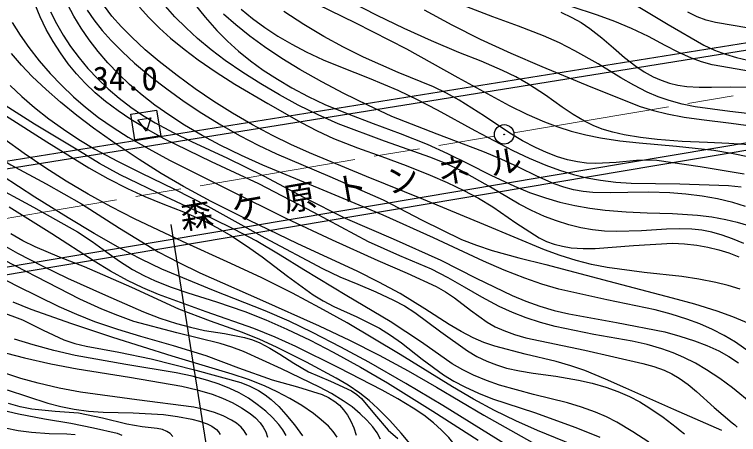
# Model space of a CAD drawing. Units: millimetres, scale not verified. Extents: x 40000 to 680000, y 20000 to 380000.
# Drawn here: x 128132 to 183501, y 264156 to 296297 of the extents above; entities that cross this region are included whole.
import ezdxf
from ezdxf.enums import TextEntityAlignment as Align

# ---------------------------------------------------------------- set-up
doc = ezdxf.new("R2010")
doc.units = ezdxf.units.MM
doc.header["$LTSCALE"] = 1000
doc.linetypes.add('CHAIN', pattern=[18.5, 12, -1.5, 3.5, -1.5])
for name, color, linetype, lineweight in [('M-BGD', 7, 'Continuous', 25), ('M-BMK', 2, 'CHAIN', 13), ('M-STR-STR1', 1, 'Continuous', 25), ('M-STR-STRC', 7, 'Continuous', 25)]:
    doc.layers.add(name, color=color, linetype=linetype, lineweight=lineweight)
doc.styles.add('ＭＳ ゴシック', font='')
doc.styles.get('ＭＳ ゴシック').set_extended_font_data('MS Gothic')

# ---------------------------------------------------------------- blocks, each defined once
blk = doc.blocks.new('BUHIN1')
at = {"color": 7, "linetype": 'Continuous', "lineweight": 25}
for radius in [746, 22.5]:
    blk.add_circle((0, 0), radius, dxfattribs=at)

msp = doc.modelspace()

# ---------------------------------------------------------------- linework, layer by layer
at = {"layer": 'M-BGD'}
for points in [[(150288, 297597), (154205, 295660), (158123, 293656), (162025, 291464), (165965, 289320), (167301, 288669), (168658, 288074), (169675, 287692), (170710, 287367), (171821, 287084), (172958, 286858), (174417, 286640), (175899, 286480), (178762, 286223), (181619, 285906), (182971, 285687), (184331, 285406)], [(184604, 266452), (183042, 267724), (182064, 268448), (181063, 269115), (180213, 269614), (179331, 270062), (178494, 270419), (177625, 270723), (176514, 271036), (175379, 271293), (172432, 271821), (169479, 272411), (168366, 272717), (167265, 273082), (166225, 273491), (165210, 273955), (163869, 274664), (162544, 275432), (161296, 276151), (160021, 276816), (157601, 277833), (155207, 278906), (151026, 281152), (146808, 283348), (143197, 285029), (139581, 286778), (138298, 287490), (137038, 288259), (136057, 288922), (135105, 289639), (134309, 290309), (133544, 291033), (132872, 291759), (132243, 292526), (131642, 293357), (131083, 294232), (130565, 295158), (130099, 296114), (129678, 297113)], [(184328, 270495), (183260, 271217), (182404, 271729), (181519, 272187), (180551, 272614), (179548, 272990), (178351, 273367), (177137, 273687), (173439, 274452), (169767, 275274), (168454, 275665), (167158, 276114), (165567, 276738), (163992, 277421), (160172, 279203), (156328, 280931), (151731, 282844), (147135, 284778), (145489, 285517), (143871, 286308), (142494, 287043), (141146, 287829), (140000, 288564), (138878, 289356), (137893, 290121), (136933, 290944), (136083, 291749), (135265, 292607), (134530, 293463), (133836, 294366), (133233, 295245), (132678, 296161), (132213, 297041)], [(183624, 275266), (182709, 275559), (181762, 275799), (180477, 276047), (179173, 276238), (176292, 276560), (173452, 276939), (172268, 277175), (171083, 277472), (169866, 277854), (168655, 278297), (164032, 280229), (159414, 282132), (155044, 283891), (150697, 285707), (149259, 286351), (147864, 287041), (146327, 287863), (144817, 288739), (143374, 289644), (141947, 290611), (140566, 291619), (139204, 292688), (138134, 293594), (137096, 294552), (136319, 295344), (135585, 296179), (135005, 296924)], [(137703, 296864), (138414, 296064), (139211, 295261), (140058, 294495), (141097, 293640), (142178, 292829), (143561, 291879), (144987, 290972), (147501, 289475), (150056, 288024), (151285, 287386), (152538, 286803), (154360, 286086), (156214, 285420), (158074, 284744), (159911, 284013), (161220, 283448), (162505, 282828), (163615, 282230), (164708, 281571), (166469, 280357), (168246, 279206), (168816, 278933), (169409, 278718), (170045, 278556), (170699, 278452), (171624, 278386), (172543, 278381), (175481, 278614), (178452, 278787), (179377, 278750), (180307, 278653), (181165, 278504), (182005, 278297), (182767, 278050), (183513, 277744)], [(183902, 278772), (183046, 279141), (182258, 279419), (181455, 279638), (180692, 279784), (179923, 279869), (178962, 279902), (177985, 279875), (176081, 279748), (174167, 279680), (173254, 279719), (172344, 279818), (171433, 279980), (170525, 280204), (169585, 280499), (168664, 280851), (167678, 281296), (166720, 281793), (164529, 283086), (162313, 284323), (161160, 284866), (159982, 285353), (156427, 286613), (152885, 287932), (151350, 288621), (149831, 289370), (148389, 290147), (146963, 290984), (145595, 291856), (144251, 292784), (143174, 293597), (142134, 294457), (141249, 295264), (140406, 296114), (139684, 296923)], [(141850, 297151), (142708, 296099), (143614, 295083), (144417, 294267), (145261, 293496), (146189, 292747), (147154, 292047), (148237, 291339), (149352, 290682), (150593, 290022), (151869, 289413), (153706, 288660), (155560, 287965), (157629, 287199), (159684, 286373), (161251, 285662), (162796, 284896), (164565, 283999), (166364, 283155), (167528, 282685), (168728, 282266), (169843, 281940), (170974, 281672), (172129, 281465), (173291, 281317), (174905, 281192), (176526, 281127), (178448, 281063), (180363, 280938), (181455, 280809), (182540, 280620), (183409, 280415), (184262, 280151)], [(184333, 286311), (182749, 286435), (181141, 286500), (179199, 286581), (177269, 286721), (176011, 286873), (174744, 287087), (173901, 287279), (173078, 287528), (172393, 287797), (171727, 288124), (170856, 288642), (170010, 289215), (168740, 290120), (167440, 290972), (166465, 291520), (165463, 292014), (163811, 292729), (162121, 293394), (160017, 294280), (157940, 295220), (155860, 296217), (153780, 297281)], [(185482, 288561), (182837, 288863), (180180, 289228), (179189, 289435), (178209, 289703), (177348, 290002), (176510, 290357), (175492, 290875), (174495, 291449), (172763, 292511), (170995, 293526), (169805, 294118), (168590, 294655), (166673, 295409), (164717, 296112), (162383, 297009)], [(184565, 291909), (181480, 292438), (180678, 292664), (179895, 292948), (178879, 293409), (177884, 293927), (176617, 294606), (175327, 295228), (174034, 295758), (172719, 296233), (170705, 296901)], [(175447, 297135), (178129, 295523), (180851, 293957), (181673, 293578), (182512, 293256), (183349, 293004), (184203, 292810)], [(130886, 296504), (131339, 295603), (131854, 294711), (132427, 293843), (133067, 292985), (133754, 292165), (134504, 291364), (135296, 290607), (136141, 289883), (137022, 289208), (137933, 288590), (138886, 288016), (140258, 287274), (141666, 286581), (144425, 285301), (147171, 283960), (150286, 282304), (153429, 280701), (157092, 279131), (160731, 277505), (163445, 276124), (166196, 274792), (167238, 274356), (168298, 273976), (169402, 273649), (170522, 273379), (174174, 272727), (177877, 272004), (179024, 271694), (180147, 271328), (181081, 270965), (181984, 270549), (182758, 270129), (183507, 269654)], [(133697, 296624), (134207, 295883), (134839, 295079), (135520, 294310), (136395, 293426), (137320, 292578), (138534, 291560), (139778, 290595), (141108, 289640), (142467, 288739), (143913, 287854), (145388, 287022), (146756, 286307), (148159, 285643), (152252, 283904), (156314, 282114), (159306, 280564), (162316, 279072), (163469, 278634), (164655, 278248), (166701, 277684), (168767, 277176), (173583, 275894), (178416, 274621), (180139, 274146), (181846, 273613), (183052, 273178), (184252, 272681)], [(184040, 281612), (183075, 281905), (181899, 282181), (180709, 282398), (179482, 282552), (178246, 282646), (176652, 282695), (175048, 282684), (173700, 282647), (172368, 282671), (171620, 282743), (170885, 282874), (170144, 283075), (169407, 283338), (168066, 283933), (166727, 284593), (165354, 285237), (163959, 285824), (160467, 287133), (156997, 288499), (155142, 289345), (153311, 290247), (151625, 291143), (149959, 292096), (148587, 292938), (147260, 293822), (146142, 294637), (145052, 295506), (144128, 296316)], [(145458, 296709), (146329, 295993), (147277, 295296), (148266, 294642), (149330, 294013), (150431, 293433), (151727, 292834), (153054, 292287), (155265, 291419), (157450, 290496), (158967, 289778), (160458, 289005), (163344, 287416), (166253, 285882), (167501, 285296), (168775, 284763), (169821, 284381), (170894, 284053), (171914, 283808), (172942, 283623), (174112, 283477), (175301, 283390), (179002, 283335), (182740, 283218), (183697, 283101)], [(183924, 284065), (180566, 284634), (177265, 285133), (176490, 285159), (175710, 285125), (174151, 284975), (172600, 284887), (171888, 284919), (171180, 285012), (170419, 285177), (169667, 285401), (168814, 285724), (167979, 286106), (166978, 286639), (166007, 287225), (164086, 288513), (162148, 289739), (161169, 290271), (160163, 290750), (157471, 291859), (154810, 293022), (153291, 293793), (151797, 294618), (150255, 295539), (148731, 296522)], [(159454, 296661), (161583, 295512), (163745, 294413), (166085, 293337), (168460, 292312), (172205, 290759), (175986, 289258), (177003, 288945), (178044, 288688), (179351, 288443), (180682, 288255), (182930, 287990), (185183, 287664)], [(169922, 296467), (170756, 296076), (171460, 295678), (172133, 295230), (173044, 294514), (173934, 293737), (174771, 293013), (175653, 292330), (176293, 291908), (176973, 291533), (177587, 291261), (178218, 291047), (178869, 290889), (179540, 290789), (180480, 290729), (181443, 290728), (182903, 290764), (184374, 290739)], [(186674, 294830), (181741, 295680), (181031, 295873), (180342, 296123), (179617, 296469)], [(127951, 295684), (128565, 294715), (129237, 293770), (130031, 292756), (130866, 291787), (131729, 290876), (132638, 290005), (133570, 289193), (134547, 288423), (135667, 287645), (136828, 286912), (138395, 286006), (139999, 285148), (144467, 282908), (148942, 280685), (152418, 279051), (155923, 277470), (158171, 276509), (160391, 275493), (161099, 275085), (161776, 274626), (163009, 273661), (164267, 272753), (164888, 272407), (165547, 272109), (166382, 271808), (167244, 271561), (171739, 270608), (176192, 269603), (177015, 269367), (177810, 269076), (178400, 268799), (178961, 268469), (179638, 267985), (180292, 267441), (181636, 266220), (183006, 265057), (183207, 264894), (183408, 264731)], [(182236, 264471), (178552, 266061), (174886, 267709), (173332, 268403), (171748, 269045), (170672, 269420), (169565, 269742), (167196, 270301), (164857, 270915), (164025, 271206), (163216, 271553), (162284, 272038), (161366, 272583), (159509, 273785), (157614, 274939), (155989, 275825), (154328, 276662), (149810, 278759), (145322, 280909), (143184, 281994), (141064, 283137), (139350, 284141), (137658, 285202), (135904, 286375), (134180, 287601), (132894, 288572), (131645, 289592), (130558, 290549), (129497, 291563), (128682, 292418), (127912, 293313)], [(127800, 290871), (128705, 290012), (129663, 289185), (130751, 288324), (131869, 287515), (133051, 286735), (134272, 286001), (136021, 285069), (137803, 284188), (140365, 282933), (142916, 281617), (147285, 279212), (151686, 276850), (153019, 276228), (154391, 275654), (155772, 275078), (157129, 274446), (157949, 273999), (158738, 273501), (160724, 272011), (162767, 270553), (163497, 270131), (164250, 269765), (164988, 269477), (165753, 269243), (166760, 269018), (167797, 268849), (169528, 268616), (171257, 268322), (172310, 268075), (173353, 267768), (174268, 267438), (175157, 267055), (175954, 266646), (176729, 266182), (177744, 265479), (178737, 264717), (179051, 264467), (179373, 264210)], [(120653, 290322), (122083, 288986), (123547, 287700), (124481, 286955), (125457, 286253), (126638, 285497), (127855, 284790), (130562, 283329), (133251, 281810), (136172, 279948), (139124, 278138), (140693, 277309), (142300, 276528), (146868, 274511), (151442, 272480), (153751, 271376), (156031, 270218), (158227, 269030), (160403, 267785), (164027, 265649), (167690, 263560), (169363, 262645), (171041, 261737)], [(169349, 261086), (165131, 263746), (160880, 266373), (158067, 268055), (155224, 269686), (153090, 270848), (150927, 271958), (149131, 272817), (147311, 273620), (143353, 275186), (139411, 276810), (137819, 277576), (136243, 278400), (134229, 279535), (132235, 280729), (129700, 282306), (127192, 283938), (125564, 285064), (123972, 286237), (122009, 287796), (120081, 289404), (119897, 289559), (119714, 289714)], [(176639, 263560), (175429, 264355), (174196, 265095), (173393, 265508), (172558, 265870), (171502, 266248), (170422, 266570), (167816, 267227), (165222, 267943), (164219, 268293), (163244, 268697), (162407, 269110), (161599, 269576), (159254, 271216), (156864, 272813), (153542, 274758), (150253, 276753), (148451, 277885), (146612, 278969), (144947, 279855), (143245, 280693), (139718, 282333), (136211, 284030), (134640, 284904), (133099, 285831), (129672, 287910), (126275, 290042)], [(127433, 288568), (130605, 286548), (133818, 284574), (135276, 283758), (136770, 282992), (138106, 282379), (139476, 281817), (141067, 281184), (142629, 280497), (143666, 279966), (144675, 279381), (145884, 278598), (147070, 277759), (149010, 276278), (150977, 274852), (151750, 274379), (152561, 273953), (154318, 273150), (156054, 272291), (156896, 271759), (157716, 271169), (159313, 269920), (160945, 268721), (161738, 268233), (162560, 267797), (163609, 267321), (164687, 266898), (167889, 265829), (171065, 264705), (172884, 263953)], [(173645, 262258), (170879, 263331), (168141, 264458), (166483, 265202), (164843, 266003), (163227, 266872), (161639, 267795), (157617, 270269), (153565, 272693), (151490, 273857), (149388, 274969), (147045, 276135), (144665, 277252), (140978, 278931), (137308, 280668), (135519, 281584), (133758, 282555), (132087, 283543), (130447, 284584), (128875, 285652), (127330, 286774)], [(126176, 283387), (129577, 281545), (132941, 279655), (134080, 278914), (135189, 278121), (136165, 277422), (137168, 276777), (138014, 276321), (138897, 275914), (140122, 275433), (141385, 275002), (143570, 274314), (145741, 273568), (147353, 272928), (148948, 272230), (150735, 271377), (152503, 270466), (154588, 269319), (156649, 268116), (160135, 265949), (163604, 263722)], [(163621, 260305), (162986, 261492), (162305, 262636), (161848, 263295), (161341, 263921), (160784, 264502), (160184, 265042), (159424, 265634), (158621, 266183), (157458, 266887), (156245, 267549), (152927, 269263), (149643, 270893), (148062, 271611), (146447, 272278), (142788, 273541), (139154, 274858), (137956, 275371), (136775, 275942), (135483, 276652), (134218, 277417), (130983, 279511), (127719, 281552)], [(161278, 259915), (159521, 262099), (157712, 264250), (156843, 265221), (155926, 266155), (155252, 266761), (154533, 267326), (153653, 267926), (152736, 268478), (150466, 269686), (148176, 270837), (146891, 271430), (145573, 271972), (143123, 272831), (140696, 273746), (137101, 275398), (133476, 276996), (131579, 277726), (129709, 278510), (128765, 278981), (127849, 279504)], [(127126, 278743), (128351, 278042), (130258, 277060), (132195, 276131), (135084, 274807), (138002, 273536), (139248, 273065), (140521, 272648), (141583, 272359), (142662, 272128), (144205, 271886), (145732, 271586), (146327, 271409), (146898, 271176), (147666, 270774), (148422, 270310), (149496, 269612), (150607, 268961), (152288, 268249), (153907, 267498), (154311, 267230), (154676, 266914), (155656, 265701), (156711, 264493), (157442, 263862)], [(156134, 263794), (155865, 264278), (155534, 264745), (155084, 265263), (154580, 265749), (153946, 266270), (153278, 266740), (152379, 267286), (151450, 267779), (148553, 269175), (145644, 270509), (144765, 270843), (143850, 271125), (140550, 271941), (137270, 272813), (136032, 273255), (134805, 273756), (133141, 274519), (131489, 275343), (127353, 277496)], [(125151, 277162), (128321, 275533), (131518, 273959), (132878, 273359), (134260, 272815), (135998, 272225), (137766, 271688), (140276, 270970), (142754, 270198), (145261, 269247), (147844, 268332), (149775, 267799), (151665, 267214), (152155, 266979), (152619, 266688), (152976, 266397), (153298, 266055), (153599, 265645), (153859, 265186), (154082, 264665), (154250, 264118)], [(152818, 263956), (152514, 264382), (152148, 264789), (151597, 265291), (150996, 265757), (150099, 266371), (149195, 266918), (148232, 267425), (147262, 267869), (146027, 268355), (144775, 268782), (140184, 270157), (135642, 271579), (132531, 272619), (129405, 273727), (128034, 274292)], [(127029, 273582), (128735, 272920), (130316, 272135), (131913, 271409), (132752, 271132), (133610, 270912), (136109, 270456), (138588, 269943), (142003, 269071), (145449, 268128), (146133, 267852), (146797, 267518), (147296, 267202), (147763, 266835), (148338, 266295), (148883, 265699), (149548, 264888), (150157, 264052)], [(148915, 264073), (148666, 264506), (148347, 264933), (147872, 265451), (147343, 265938), (146688, 266465), (146019, 266927), (145314, 267338), (144596, 267688), (143785, 268013), (142910, 268297), (141709, 268618), (140500, 268879), (136643, 269508), (132768, 270201), (131151, 270576), (129552, 271008), (128125, 271453)], [(127528, 270379), (128896, 270020), (130908, 269571), (132926, 269182), (136936, 268553), (140943, 267863), (142099, 267580), (143245, 267237), (144035, 266934), (144819, 266569), (145499, 266190), (146157, 265753), (146551, 265430), (146908, 265059), (147150, 264727), (147348, 264351), (147483, 263960)], [(145902, 264119), (145704, 264441), (145460, 264723), (145114, 265018), (144728, 265267), (144089, 265584), (143425, 265846), (142646, 266079), (141855, 266253), (137482, 266804), (133171, 267408), (131556, 267710), (129943, 268074), (128619, 268442), (127312, 268868)], [(127579, 267586), (130681, 266544), (131683, 266288), (132695, 266092), (133796, 265952), (134906, 265871), (137218, 265807), (139521, 265682), (140595, 265541), (141683, 265337), (142277, 265190), (142855, 264984), (143224, 264796), (143575, 264548), (143745, 264365), (143865, 264148)], [(140254, 264016), (140044, 264225), (139794, 264389), (139441, 264532), (139055, 264622), (137888, 264752), (136736, 264941), (134870, 265396), (133038, 265782), (131242, 265908), (129462, 266093), (128572, 266280), (127685, 266528)], [(126893, 266102), (128451, 265742), (130437, 265348), (132439, 265013), (134182, 264675), (135975, 264264), (136346, 264116)], [(132777, 264145), (132142, 264192), (130792, 264218), (129435, 264305), (128410, 264443), (127411, 264639)]]:
    msp.add_lwpolyline(points, dxfattribs=at)
for points in [[(139002, 288982), (139312, 287006), (137337, 286695), (137026, 288671)], [(138565, 288382), (138241, 287379), (137577, 288226)]]:
    msp.add_lwpolyline(points, close=True, dxfattribs=at)
at = {"layer": 'M-BMK'}
for p, q in [((166318, 287246), (189918, 291221)), ((69366, 270874), (164839, 286997))]:
    msp.add_line(p, q, dxfattribs=at)
at = {"layer": 'M-STR-STR1'}
for p, q in [((72711, 276308), (189319, 294986)), ((189414, 294394), (72805, 275715)), ((74234, 268011), (190524, 287572)), ((190623, 286981), (74334, 267420))]:
    msp.add_line(p, q, dxfattribs=at)
at = {"layer": 'M-STR-STRC'}
msp.add_line((140089, 280226), (144027, 255516), dxfattribs=at)

# ---------------------------------------------------------------- block references
at = {"layer": 'M-BGD', "rotation": 293.88592}
msp.add_blockref('BUHIN1', (165578, 287121), dxfattribs=at)

# ---------------------------------------------------------------- texts
at = {"layer": 'M-BGD', "style": 'ＭＳ ゴシック'}
msp.add_text('34.0', height=1833, dxfattribs=at).set_placement((134105, 289939), align=Align.BOTTOM_LEFT)
at = {"layer": 'M-BGD', "insert": (141000, 279617), "char_height": 1833, "attachment_point": 7, "rotation": 9.9, "style": 'ＭＳ ゴシック'}
msp.add_mtext('\\T1.6;森ケ原トンネル', dxfattribs=at)

doc.saveas('drawing.dxf')
